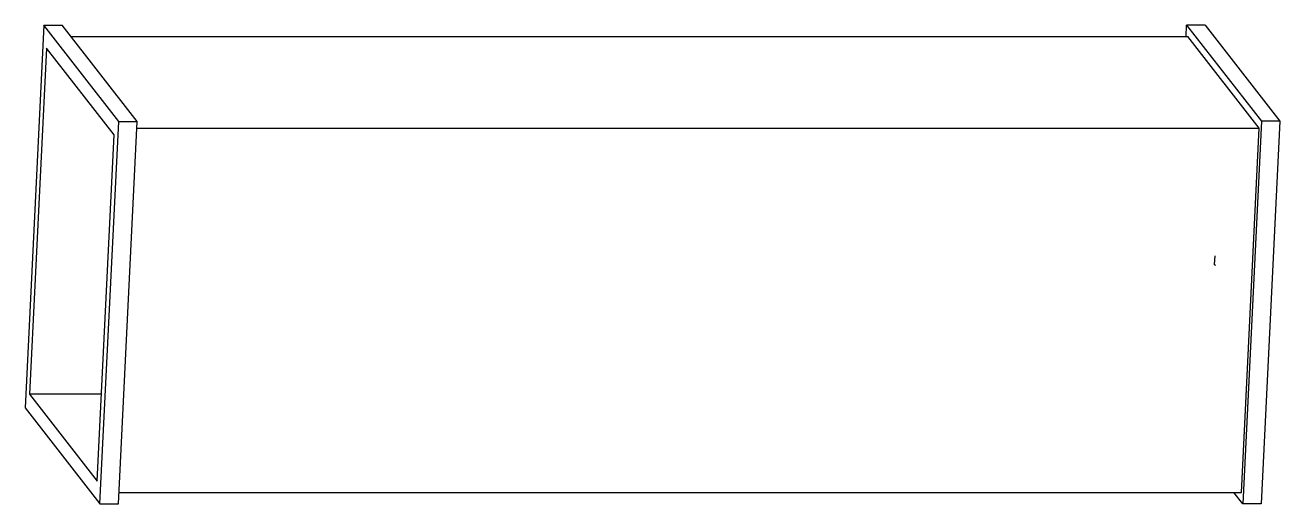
# Model space of a CAD drawing. Header units: inches. Extents: x -63.3 to 3.5, y -12.7 to 12.7.
import ezdxf

# ---------------------------------------------------------------- set-up
doc = ezdxf.new("R2010")
doc.units = ezdxf.units.IN
doc.header["$MEASUREMENT"] = 0
doc.header["$PDSIZE"] = -1

msp = doc.modelspace()

# ---------------------------------------------------------------- linework, layer by layer
at = {"color": 7, "linetype": 'Continuous', "lineweight": 25}
for p, q in [((-62.295, 12.736), (-63.294, -7.631)), ((-58.311, 7.618), (-62.295, 12.736)), ((-62.295, 12.736), (-61.315, 12.736)), ((-57.331, 7.618), (-61.315, 12.736)), ((-1.522, 12.135), (-1.493, 12.742)), ((-1.493, 12.742), (2.491, 7.625)), ((-0.512, 12.742), (-1.493, 12.742)), ((-0.512, 12.742), (3.472, 7.625)), ((-60.842, 12.129), (-1.421, 12.135)), ((2.373, 7.262), (-1.421, 12.135)), ((-62.153, 11.522), (-63.057, -6.905)), ((-58.549, 6.892), (-62.153, 11.522)), ((-59.31, -12.749), (-58.311, 7.618)), ((-58.329, -12.749), (-57.331, 7.618)), ((-58.311, 7.618), (-57.331, 7.618)), ((2.491, 7.625), (1.493, -12.742)), ((3.472, 7.625), (2.473, -12.742)), ((3.472, 7.625), (2.491, 7.625)), ((-59.452, -11.535), (-58.549, 6.892)), ((-57.349, 7.255), (2.373, 7.262)), ((1.421, -12.135), (2.373, 7.262)), ((-63.057, -6.905), (-59.452, -11.535)), ((-59.225, -6.905), (-63.057, -6.905)), ((-63.294, -7.631), (-59.31, -12.749)), ((-58.3, -12.142), (1.421, -12.135)), ((1.493, -12.742), (1.02, -12.135)), ((-59.31, -12.749), (-58.329, -12.749)), ((2.473, -12.742), (1.493, -12.742))]:
    msp.add_line(p, q, dxfattribs=at)
at = {"color": 7, "linetype": 'Continuous'}
for q in [(0.022, 0.455), (0.045, -0.057)]:
    msp.add_line((0, 0), q, dxfattribs=at)
msp.add_point((0, 0), dxfattribs=at)

doc.saveas('drawing.dxf')
